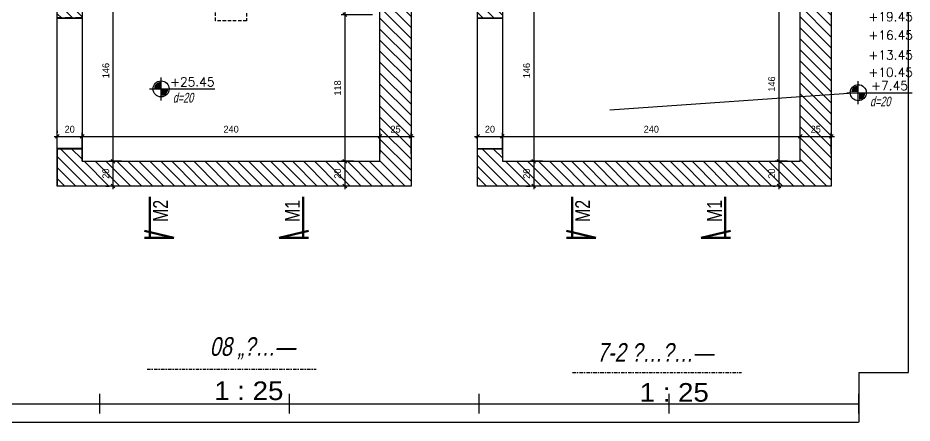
# Model space of a CAD drawing. Header units: inches. Extents: x -5298 to 11252, y 8210 to 22495.
# Drawn here: x 9793 to 10514, y 11463 to 11789 of the extents above; entities that cross this region are included whole.
import ezdxf
from ezdxf.enums import TextEntityAlignment as Align

# ---------------------------------------------------------------- set-up
doc = ezdxf.new("R2010")
doc.units = ezdxf.units.IN
doc.header["$LTSCALE"] = 11
doc.header["$MEASUREMENT"] = 0
for name, pattern in [('DASHDOT2', [0.5, 0.25, -0.125, 0, -0.125]), ('DASHED2', [0.375, 0.25, -0.125]), ('HIDDEN', [0.375, 0.25, -0.125])]:
    doc.linetypes.add(name, pattern=pattern)
doc.layers.get('Defpoints').update_dxf_attribs({"color": 40})
for name, color, linetype in [('BEAM', 3, 'Continuous'), ('D7', 2, 'Continuous'), ('dim', 3, 'Continuous'), ('dim-50-v', 2, 'Continuous'), ('ENG_beton nifsak', 4, 'Continuous'), ('ENG_beton ole', 3, 'DASHED2'), ('ENG_level', 1, 'DASHDOT2'), ('HATCH', 8, 'Continuous'), ('IRON', 1, 'Continuous'), ('otm', 3, 'Continuous'), ('V', 1, 'Continuous'), ('wall', 7, 'Continuous')]:
    doc.layers.add(name, color=color, linetype=linetype)
doc.layers.add('W', color=1, linetype='Continuous', lineweight=50)
doc.styles.add('AA', font='hebtxt', dxfattribs={"width": 0.8, "oblique": 8})
doc.styles.add('AD', font='oron')
doc.styles.add('HEBREW', font='hebtxt-weld.shx', dxfattribs={"width": 0.8, "oblique": 12})
doc.styles.add('HEBTXT', font='hebtxt-weld.shx')
doc.styles.add('ROMANS', font='romans')
doc.styles.get("Standard").update_dxf_attribs({"font": 'arial.ttf'})
doc.dimstyles.new('25', dxfattribs={"dimtxt": 5.5, "dimasz": 3, "dimexe": 3, "dimexo": 6, "dimgap": 3, "dimtad": 1, "dimdec": 0, "dimrnd": 0.5, "dimtxsty": 'HEBTXT', "dimblk1": 'OBLIQUE', "dimblk2": 'OBLIQUE', "dimsah": 1, "dimcen": 1, "dimdle": 2.5, "dimclre": 9, "dimclrt": 3, "dimazin": 3, "dimtfac": 1, "dimtdec": 0, "dimtix": 1, "dimtmove": 2, "dimatfit": 3, "dimldrblk": 'OBLIQUE'})
doc.dimstyles.get("Standard").update_dxf_attribs({"dimtxt": 2.5, "dimasz": 2.5, "dimexe": 1.25, "dimexo": 0.625, "dimtad": 1, "dimtxsty": 'Standard', "dimcen": 2.5, "dimazin": 3, "dimtfac": 1, "dimtmove": 0, "dimatfit": 3})

# ---------------------------------------------------------------- blocks, each defined once
blk = doc.blocks.new('_OBLIQUE')
at = {"color": 0, "linetype": 'ByBlock'}
blk.add_line((-0.5, -0.5), (0.5, 0.5), dxfattribs=at)
blk = doc.blocks.new('*D279')
at = {"layer": 'Defpoints', "color": 0, "linetype": 'Continuous', "transparency": 16777216}
for p in [(10110.04, 11693.52), (10085.04, 11673.52), (10110.04, 11673.52)]:
    blk.add_point(p, dxfattribs=at)
at = {"layer": 'dim-50-v', "color": 0, "linetype": 'Continuous', "lineweight": -2, "transparency": 16777216}
blk.add_line((10082.54, 11693.52), (10112.54, 11693.52), dxfattribs=at)
at = {"layer": 'dim-50-v', "color": 9, "linetype": 'Continuous', "lineweight": -2, "transparency": 16777216}
for p, q in [((10085.04, 11679.52), (10085.04, 11696.52)), ((10110.04, 11679.52), (10110.04, 11696.52))]:
    blk.add_line(p, q, dxfattribs=at)
at = {"layer": 'dim-50-v', "color": 0, "linetype": 'Continuous', "lineweight": -2, "transparency": 16777216, "xscale": 3, "yscale": 3, "zscale": 3, "rotation": 180}
blk.add_blockref('_OBLIQUE', (10085.04, 11693.52), dxfattribs=at)
at = {"layer": 'dim-50-v', "color": 0, "linetype": 'Continuous', "lineweight": -2, "transparency": 16777216, "xscale": 3, "yscale": 3, "zscale": 3}
blk.add_blockref('_OBLIQUE', (10110.04, 11693.52), dxfattribs=at)
at = {"layer": 'dim-50-v', "color": 3, "linetype": 'Continuous', "transparency": 16777216, "insert": (10097.54, 11699.27), "char_height": 5.5, "attachment_point": 5, "style": 'HEBTXT'}
blk.add_mtext('\\A1;25', dxfattribs=at)
blk = doc.blocks.new('*D280')
at = {"layer": 'Defpoints', "color": 0, "linetype": 'Continuous', "transparency": 16777216}
for p in [(10085.04, 11693.52), (9845.04, 11673.52, 0), (10085.04, 11673.52, 0)]:
    blk.add_point(p, dxfattribs=at)
at = {"layer": 'dim-50-v', "color": 0, "linetype": 'Continuous', "lineweight": -2, "transparency": 16777216}
blk.add_line((9842.54, 11693.52), (10087.54, 11693.52), dxfattribs=at)
at = {"layer": 'dim-50-v', "color": 9, "linetype": 'Continuous', "lineweight": -2, "transparency": 16777216}
for p, q in [((9845.04, 11679.52), (9845.04, 11696.52)), ((10085.04, 11679.52), (10085.04, 11696.52))]:
    blk.add_line(p, q, dxfattribs=at)
at = {"layer": 'dim-50-v', "color": 0, "linetype": 'Continuous', "lineweight": -2, "transparency": 16777216, "xscale": 3, "yscale": 3, "zscale": 3, "rotation": 180}
blk.add_blockref('_OBLIQUE', (9845.04, 11693.52), dxfattribs=at)
at = {"layer": 'dim-50-v', "color": 0, "linetype": 'Continuous', "lineweight": -2, "transparency": 16777216, "xscale": 3, "yscale": 3, "zscale": 3}
blk.add_blockref('_OBLIQUE', (10085.04, 11693.52), dxfattribs=at)
at = {"layer": 'dim-50-v', "color": 3, "linetype": 'Continuous', "transparency": 16777216, "insert": (9965.04, 11699.27), "char_height": 5.5, "attachment_point": 5, "style": 'HEBTXT'}
blk.add_mtext('\\A1;240', dxfattribs=at)
blk = doc.blocks.new('*D281')
at = {"layer": 'Defpoints', "color": 0, "linetype": 'Continuous', "transparency": 16777216}
for p in [(9845.04, 11693.52), (9824.99, 11692.09, 0), (9845.04, 11689.97, 0)]:
    blk.add_point(p, dxfattribs=at)
at = {"layer": 'dim-50-v', "color": 0, "linetype": 'Continuous', "lineweight": -2, "transparency": 16777216}
blk.add_line((9822.49, 11693.52), (9847.54, 11693.52), dxfattribs=at)
at = {"layer": 'dim-50-v', "color": 9, "linetype": 'Continuous', "lineweight": -2, "transparency": 16777216}
for p, q in [((9824.99, 11698.09), (9824.99, 11696.52)), ((9845.04, 11695.97), (9845.04, 11696.52))]:
    blk.add_line(p, q, dxfattribs=at)
at = {"layer": 'dim-50-v', "color": 0, "linetype": 'Continuous', "lineweight": -2, "transparency": 16777216, "xscale": 3, "yscale": 3, "zscale": 3, "rotation": 180}
blk.add_blockref('_OBLIQUE', (9824.99, 11693.52), dxfattribs=at)
at = {"layer": 'dim-50-v', "color": 0, "linetype": 'Continuous', "lineweight": -2, "transparency": 16777216, "xscale": 3, "yscale": 3, "zscale": 3}
blk.add_blockref('_OBLIQUE', (9845.04, 11693.52), dxfattribs=at)
at = {"layer": 'dim-50-v', "color": 3, "linetype": 'Continuous', "transparency": 16777216, "insert": (9835.01, 11699.27), "char_height": 5.5, "attachment_point": 5, "style": 'HEBTXT'}
blk.add_mtext('\\A1;20', dxfattribs=at)
blk = doc.blocks.new('*D283')
at = {"layer": 'Defpoints', "color": 0, "linetype": 'Continuous', "transparency": 16777216}
for p in [(10084.99, 11791.52, 0), (10056.65, 11673.52), (10069.57, 11673.52, 0)]:
    blk.add_point(p, dxfattribs=at)
at = {"layer": 'dim-50-v', "color": 9, "linetype": 'Continuous', "lineweight": -2, "transparency": 16777216}
for p, q in [((10078.99, 11791.52), (10053.65, 11791.52)), ((10063.57, 11673.52), (10053.65, 11673.52))]:
    blk.add_line(p, q, dxfattribs=at)
at = {"layer": 'dim-50-v', "color": 0, "linetype": 'Continuous', "lineweight": -2, "transparency": 16777216}
blk.add_line((10056.65, 11794.02), (10056.65, 11671.02), dxfattribs=at)
at = {"layer": 'dim-50-v', "color": 0, "linetype": 'Continuous', "lineweight": -2, "transparency": 16777216, "xscale": 3, "yscale": 3, "zscale": 3}
for p, rotation in [((10056.65, 11791.52), 90), ((10056.65, 11673.52), 270)]:
    blk.add_blockref('_OBLIQUE', p, dxfattribs=dict(at, rotation=rotation))
at = {"layer": 'dim-50-v', "color": 3, "linetype": 'Continuous', "transparency": 16777216, "insert": (10050.9, 11732.52), "char_height": 5.5, "attachment_point": 5, "rotation": 90, "style": 'HEBTXT'}
blk.add_mtext('\\A1;118', dxfattribs=at)
blk = doc.blocks.new('*D285')
at = {"layer": 'Defpoints', "color": 0, "linetype": 'Continuous', "transparency": 16777216}
for p in [(9880.69, 11819.52, 0), (9869.87, 11673.52), (9882.79, 11673.52, 0)]:
    blk.add_point(p, dxfattribs=at)
at = {"layer": 'dim-50-v', "color": 9, "linetype": 'Continuous', "lineweight": -2, "transparency": 16777216}
for p, q in [((9874.69, 11819.52), (9866.87, 11819.52)), ((9876.79, 11673.52), (9866.87, 11673.52))]:
    blk.add_line(p, q, dxfattribs=at)
at = {"layer": 'dim-50-v', "color": 0, "linetype": 'Continuous', "lineweight": -2, "transparency": 16777216}
blk.add_line((9869.87, 11822.02), (9869.87, 11671.02), dxfattribs=at)
at = {"layer": 'dim-50-v', "color": 0, "linetype": 'Continuous', "lineweight": -2, "transparency": 16777216, "xscale": 3, "yscale": 3, "zscale": 3}
for p, rotation in [((9869.87, 11819.52), 90), ((9869.87, 11673.52), 270)]:
    blk.add_blockref('_OBLIQUE', p, dxfattribs=dict(at, rotation=rotation))
at = {"layer": 'dim-50-v', "color": 3, "linetype": 'Continuous', "transparency": 16777216, "insert": (9864.12, 11746.52), "char_height": 5.5, "attachment_point": 5, "rotation": 90, "style": 'HEBTXT'}
blk.add_mtext('\\A1;146', dxfattribs=at)
blk = doc.blocks.new('*D376')
at = {"layer": 'Defpoints', "color": 0, "linetype": 'Continuous', "transparency": 16777216}
for p in [(9882.79, 11673.52, 0), (9869.87, 11653.52), (9870.2, 11653.52)]:
    blk.add_point(p, dxfattribs=at)
at = {"layer": 'dim-50-v', "color": 9, "linetype": 'Continuous', "lineweight": -2, "transparency": 16777216}
for p, q in [((9876.79, 11673.52), (9866.87, 11673.52)), ((9864.2, 11653.52), (9866.87, 11653.52))]:
    blk.add_line(p, q, dxfattribs=at)
at = {"layer": 'dim-50-v', "color": 0, "linetype": 'Continuous', "lineweight": -2, "transparency": 16777216}
blk.add_line((9869.87, 11676.02), (9869.87, 11651.02), dxfattribs=at)
at = {"layer": 'dim-50-v', "color": 0, "linetype": 'Continuous', "lineweight": -2, "transparency": 16777216, "xscale": 3, "yscale": 3, "zscale": 3}
for p, rotation in [((9869.87, 11673.52), 90), ((9869.87, 11653.52), 270)]:
    blk.add_blockref('_OBLIQUE', p, dxfattribs=dict(at, rotation=rotation))
at = {"layer": 'dim-50-v', "color": 3, "linetype": 'Continuous', "transparency": 16777216, "insert": (9864.12, 11663.52), "char_height": 5.5, "attachment_point": 5, "rotation": 90, "style": 'HEBTXT'}
blk.add_mtext('\\A1;20', dxfattribs=at)
blk = doc.blocks.new('*D248')
at = {"layer": 'Defpoints', "color": 0, "linetype": 'Continuous', "transparency": 16777216}
for p in [(10069.57, 11673.52, 0), (10055.97, 11653.52, 0), (10056.65, 11653.52)]:
    blk.add_point(p, dxfattribs=at)
at = {"layer": 'dim-50-v', "color": 9, "linetype": 'Continuous', "lineweight": -2, "transparency": 16777216}
for p, q in [((10063.57, 11673.52), (10053.65, 11673.52)), ((10061.97, 11653.52), (10059.65, 11653.52))]:
    blk.add_line(p, q, dxfattribs=at)
at = {"layer": 'dim-50-v', "color": 0, "linetype": 'Continuous', "lineweight": -2, "transparency": 16777216}
blk.add_line((10056.65, 11676.02), (10056.65, 11651.02), dxfattribs=at)
at = {"layer": 'dim-50-v', "color": 0, "linetype": 'Continuous', "lineweight": -2, "transparency": 16777216, "xscale": 3, "yscale": 3, "zscale": 3}
for p, rotation in [((10056.65, 11673.52), 90), ((10056.65, 11653.52), 270)]:
    blk.add_blockref('_OBLIQUE', p, dxfattribs=dict(at, rotation=rotation))
at = {"layer": 'dim-50-v', "color": 3, "linetype": 'Continuous', "transparency": 16777216, "insert": (10050.9, 11663.52), "char_height": 5.5, "attachment_point": 5, "rotation": 90, "style": 'HEBTXT'}
blk.add_mtext('\\A1;20', dxfattribs=at)
blk = doc.blocks.new('awetry')
at = {"layer": 'BEAM', "color": 2, "linetype": 'Continuous', "elevation": 0}
blk.add_lwpolyline([(8665.28, 11878.44), (8685.27, 11878.44), (8685.27, 11773.14), (8665.28, 11773.14)], close=True, dxfattribs=at)
at = {"layer": 'ENG_beton nifsak', "ltscale": 5}
for p in [(8812.78, 12133.14, 0), (8812.78, 12101.64, 0)]:
    blk.add_line(p, (8812.78, 11909.14, 0), dxfattribs=at)
at = {"layer": 'ENG_beton nifsak', "ltscale": 5, "elevation": 0}
for points in [[(8685.27, 11878.44), (8665.28, 11878.44), (8665.28, 12273.14), (8950.28, 12273.14), (8950.28, 11743.14), (8665.28, 11743.14), (8665.28, 11773.14), (8685.28, 11773.14), (8685.28, 11763.14), (8925.28, 11763.14), (8925.28, 12253.14), (8685.28, 12253.14)], [(8817.78, 11904.14), (8792.78, 11904.14), (8792.78, 12138.14), (8817.78, 12138.14)], [(8812.78, 11909.14), (8797.78, 11909.14), (8797.78, 12133.14), (8812.78, 12133.14)]]:
    blk.add_lwpolyline(points, close=True, dxfattribs=at)
blk = doc.blocks.new('*D678')
at = {"layer": 'Defpoints', "color": 0, "linetype": 'Continuous', "transparency": 16777216}
for p in [(10448.59, 11693.52), (10423.59, 11673.52), (10448.59, 11673.52)]:
    blk.add_point(p, dxfattribs=at)
at = {"layer": 'dim-50-v', "color": 0, "linetype": 'Continuous', "lineweight": -2, "transparency": 16777216}
blk.add_line((10421.09, 11693.52), (10451.09, 11693.52), dxfattribs=at)
at = {"layer": 'dim-50-v', "color": 9, "linetype": 'Continuous', "lineweight": -2, "transparency": 16777216}
for p, q in [((10423.59, 11679.52), (10423.59, 11696.52)), ((10448.59, 11679.52), (10448.59, 11696.52))]:
    blk.add_line(p, q, dxfattribs=at)
at = {"layer": 'dim-50-v', "color": 0, "linetype": 'Continuous', "lineweight": -2, "transparency": 16777216, "xscale": 3, "yscale": 3, "zscale": 3, "rotation": 180}
blk.add_blockref('_OBLIQUE', (10423.59, 11693.52), dxfattribs=at)
at = {"layer": 'dim-50-v', "color": 0, "linetype": 'Continuous', "lineweight": -2, "transparency": 16777216, "xscale": 3, "yscale": 3, "zscale": 3}
blk.add_blockref('_OBLIQUE', (10448.59, 11693.52), dxfattribs=at)
at = {"layer": 'dim-50-v', "color": 3, "linetype": 'Continuous', "transparency": 16777216, "insert": (10436.09, 11699.27), "char_height": 5.5, "attachment_point": 5, "style": 'HEBTXT'}
blk.add_mtext('\\A1;25', dxfattribs=at)
blk = doc.blocks.new('*D679')
at = {"layer": 'Defpoints', "color": 0, "linetype": 'Continuous', "transparency": 16777216}
for p in [(10423.59, 11693.52), (10183.59, 11673.52, 0), (10423.59, 11673.52, 0)]:
    blk.add_point(p, dxfattribs=at)
at = {"layer": 'dim-50-v', "color": 0, "linetype": 'Continuous', "lineweight": -2, "transparency": 16777216}
blk.add_line((10181.09, 11693.52), (10426.09, 11693.52), dxfattribs=at)
at = {"layer": 'dim-50-v', "color": 9, "linetype": 'Continuous', "lineweight": -2, "transparency": 16777216}
for p, q in [((10183.59, 11679.52), (10183.59, 11696.52)), ((10423.59, 11679.52), (10423.59, 11696.52))]:
    blk.add_line(p, q, dxfattribs=at)
at = {"layer": 'dim-50-v', "color": 0, "linetype": 'Continuous', "lineweight": -2, "transparency": 16777216, "xscale": 3, "yscale": 3, "zscale": 3, "rotation": 180}
blk.add_blockref('_OBLIQUE', (10183.59, 11693.52), dxfattribs=at)
at = {"layer": 'dim-50-v', "color": 0, "linetype": 'Continuous', "lineweight": -2, "transparency": 16777216, "xscale": 3, "yscale": 3, "zscale": 3}
blk.add_blockref('_OBLIQUE', (10423.59, 11693.52), dxfattribs=at)
at = {"layer": 'dim-50-v', "color": 3, "linetype": 'Continuous', "transparency": 16777216, "insert": (10303.59, 11699.27), "char_height": 5.5, "attachment_point": 5, "style": 'HEBTXT'}
blk.add_mtext('\\A1;240', dxfattribs=at)
blk = doc.blocks.new('*D680')
at = {"layer": 'Defpoints', "color": 0, "linetype": 'Continuous', "transparency": 16777216}
for p in [(10183.59, 11693.52), (10163.59, 11673.52), (10183.59, 11673.52, 0)]:
    blk.add_point(p, dxfattribs=at)
at = {"layer": 'dim-50-v', "color": 0, "linetype": 'Continuous', "lineweight": -2, "transparency": 16777216}
blk.add_line((10161.09, 11693.52), (10186.09, 11693.52), dxfattribs=at)
at = {"layer": 'dim-50-v', "color": 9, "linetype": 'Continuous', "lineweight": -2, "transparency": 16777216}
for p, q in [((10163.59, 11679.52), (10163.59, 11696.52)), ((10183.59, 11679.52), (10183.59, 11696.52))]:
    blk.add_line(p, q, dxfattribs=at)
at = {"layer": 'dim-50-v', "color": 0, "linetype": 'Continuous', "lineweight": -2, "transparency": 16777216, "xscale": 3, "yscale": 3, "zscale": 3, "rotation": 180}
blk.add_blockref('_OBLIQUE', (10163.59, 11693.52), dxfattribs=at)
at = {"layer": 'dim-50-v', "color": 0, "linetype": 'Continuous', "lineweight": -2, "transparency": 16777216, "xscale": 3, "yscale": 3, "zscale": 3}
blk.add_blockref('_OBLIQUE', (10183.59, 11693.52), dxfattribs=at)
at = {"layer": 'dim-50-v', "color": 3, "linetype": 'Continuous', "transparency": 16777216, "insert": (10173.59, 11699.27), "char_height": 5.5, "attachment_point": 5, "style": 'HEBTXT'}
blk.add_mtext('\\A1;20', dxfattribs=at)
blk = doc.blocks.new('*D683')
at = {"layer": 'Defpoints', "color": 0, "linetype": 'Continuous', "transparency": 16777216}
for p in [(10406.38, 11819.52, 0), (10406.38, 11673.52), (10419.3, 11673.52, 0)]:
    blk.add_point(p, dxfattribs=at)
at = {"layer": 'dim-50-v', "color": 0, "linetype": 'Continuous', "lineweight": -2, "transparency": 16777216}
blk.add_line((10406.38, 11822.02), (10406.38, 11671.02), dxfattribs=at)
at = {"layer": 'dim-50-v', "color": 9, "linetype": 'Continuous', "lineweight": -2, "transparency": 16777216}
for p, q in [((10412.38, 11819.52), (10409.38, 11819.52)), ((10413.3, 11673.52), (10403.38, 11673.52))]:
    blk.add_line(p, q, dxfattribs=at)
at = {"layer": 'dim-50-v', "color": 0, "linetype": 'Continuous', "lineweight": -2, "transparency": 16777216, "xscale": 3, "yscale": 3, "zscale": 3}
for p, rotation in [((10406.38, 11819.52), 90), ((10406.38, 11673.52), 270)]:
    blk.add_blockref('_OBLIQUE', p, dxfattribs=dict(at, rotation=rotation))
at = {"layer": 'dim-50-v', "color": 3, "linetype": 'Continuous', "transparency": 16777216, "insert": (10400.63, 11735.67), "char_height": 5.5, "attachment_point": 5, "rotation": 90, "style": 'HEBTXT'}
blk.add_mtext('\\A1;146', dxfattribs=at)
blk = doc.blocks.new('*D686')
at = {"layer": 'Defpoints', "color": 0, "linetype": 'Continuous', "transparency": 16777216}
for p in [(10208.88, 11819.52, 0), (10208.88, 11673.52), (10221.8, 11673.52, 0)]:
    blk.add_point(p, dxfattribs=at)
at = {"layer": 'dim-50-v', "color": 0, "linetype": 'Continuous', "lineweight": -2, "transparency": 16777216}
blk.add_line((10208.88, 11822.02), (10208.88, 11671.02), dxfattribs=at)
at = {"layer": 'dim-50-v', "color": 9, "linetype": 'Continuous', "lineweight": -2, "transparency": 16777216}
for p, q in [((10214.88, 11819.52), (10211.88, 11819.52)), ((10215.8, 11673.52), (10205.88, 11673.52))]:
    blk.add_line(p, q, dxfattribs=at)
at = {"layer": 'dim-50-v', "color": 0, "linetype": 'Continuous', "lineweight": -2, "transparency": 16777216, "xscale": 3, "yscale": 3, "zscale": 3}
for p, rotation in [((10208.88, 11819.52), 90), ((10208.88, 11673.52), 270)]:
    blk.add_blockref('_OBLIQUE', p, dxfattribs=dict(at, rotation=rotation))
at = {"layer": 'dim-50-v', "color": 3, "linetype": 'Continuous', "transparency": 16777216, "insert": (10203.13, 11746.52), "char_height": 5.5, "attachment_point": 5, "rotation": 90, "style": 'HEBTXT'}
blk.add_mtext('\\A1;146', dxfattribs=at)
blk = doc.blocks.new('*D692')
at = {"layer": 'Defpoints', "color": 0, "linetype": 'Continuous', "transparency": 16777216}
for p in [(10221.8, 11673.52, 0), (10208.88, 11653.52), (10208.88, 11653.52)]:
    blk.add_point(p, dxfattribs=at)
at = {"layer": 'dim-50-v', "color": 9, "linetype": 'Continuous', "lineweight": -2, "transparency": 16777216}
for p, q in [((10215.8, 11673.52), (10205.88, 11673.52)), ((10202.88, 11653.52), (10205.88, 11653.52))]:
    blk.add_line(p, q, dxfattribs=at)
at = {"layer": 'dim-50-v', "color": 0, "linetype": 'Continuous', "lineweight": -2, "transparency": 16777216}
blk.add_line((10208.88, 11676.02), (10208.88, 11651.02), dxfattribs=at)
at = {"layer": 'dim-50-v', "color": 0, "linetype": 'Continuous', "lineweight": -2, "transparency": 16777216, "xscale": 3, "yscale": 3, "zscale": 3}
for p, rotation in [((10208.88, 11673.52), 90), ((10208.88, 11653.52), 270)]:
    blk.add_blockref('_OBLIQUE', p, dxfattribs=dict(at, rotation=rotation))
at = {"layer": 'dim-50-v', "color": 3, "linetype": 'Continuous', "transparency": 16777216, "insert": (10203.13, 11663.52), "char_height": 5.5, "attachment_point": 5, "rotation": 90, "style": 'HEBTXT'}
blk.add_mtext('\\A1;20', dxfattribs=at)
blk = doc.blocks.new('*D694')
at = {"layer": 'Defpoints', "color": 0, "linetype": 'Continuous', "transparency": 16777216}
for p in [(10419.3, 11673.52, 0), (10406.38, 11653.52), (10407.5, 11653.52, 0)]:
    blk.add_point(p, dxfattribs=at)
at = {"layer": 'dim-50-v', "color": 9, "linetype": 'Continuous', "lineweight": -2, "transparency": 16777216}
for p, q in [((10413.3, 11673.52), (10403.38, 11673.52)), ((10401.5, 11653.52), (10403.38, 11653.52))]:
    blk.add_line(p, q, dxfattribs=at)
at = {"layer": 'dim-50-v', "color": 0, "linetype": 'Continuous', "lineweight": -2, "transparency": 16777216}
blk.add_line((10406.38, 11676.02), (10406.38, 11651.02), dxfattribs=at)
at = {"layer": 'dim-50-v', "color": 0, "linetype": 'Continuous', "lineweight": -2, "transparency": 16777216, "xscale": 3, "yscale": 3, "zscale": 3}
for p, rotation in [((10406.38, 11673.52), 90), ((10406.38, 11653.52), 270)]:
    blk.add_blockref('_OBLIQUE', p, dxfattribs=dict(at, rotation=rotation))
at = {"layer": 'dim-50-v', "color": 3, "linetype": 'Continuous', "transparency": 16777216, "insert": (10400.63, 11663.52), "char_height": 5.5, "attachment_point": 5, "rotation": 90, "style": 'HEBTXT'}
blk.add_mtext('\\A1;20', dxfattribs=at)
blk = doc.blocks.new('PL')
at = {"linetype": 'ByBlock'}
for p, q in [((0, -0.258), (0, 0.258)), ((-0.258, 0), (1.204, 0))]:
    blk.add_line(p, q, dxfattribs=at)
at = {"color": 4, "const_width": 0.14}
for points in [[(-0.014, 0.084, 0.414214), (-0.084, 0.014, 1)], [(0.014, -0.084, 0.414214), (0.084, -0.014, 1)]]:
    blk.add_lwpolyline(points, format="xyb", dxfattribs=at)
at = {"linetype": 'ByBlock'}
blk.add_circle((0, 0), 0.179, dxfattribs=at)
at = {"style": 'ROMANS'}
blk.add_attdef('LEVEL', text='', height=0.2, dxfattribs=at).set_placement((0.698, 0.157), align=Align.MIDDLE)
blk = doc.blocks.new('_CLOSEDFILLED')
at = {"color": 0, "linetype": 'BYBLOCK'}
blk.add_solid([(-1, 0.2), (0, 0), (-1, -0.2)], dxfattribs=at)
blk = doc.blocks.new('*D1')
at = {"color": 2}
for p, q in [((6496.31, 11503.27), (6496.31, 11463.27)), ((10470.73, 11503.27), (10470.73, 11463.27)), ((6496.56, 11463.27), (8480.02, 11463.27)), ((8487.02, 11463.27), (10470.48, 11463.27))]:
    blk.add_line(p, q, dxfattribs=at)
at = {"layer": 'Defpoints'}
for p in [(6496.31, 11503.27), (10470.73, 11503.27), (6496.31, 11463.27)]:
    blk.add_point(p, dxfattribs=at)
at = {"layer": 'DIM', "color": 2, "xscale": 0.25, "yscale": 0.25, "rotation": 180}
blk.add_blockref('_CLOSEDFILLED', (6496.31, 11463.27), dxfattribs=at)
at = {"layer": 'DIM', "color": 2, "xscale": 0.25, "yscale": 0.25}
blk.add_blockref('_CLOSEDFILLED', (10470.73, 11463.27), dxfattribs=at)
at = {"layer": 'DIM', "color": 0, "insert": (8483.52, 11463.27), "char_height": 1, "attachment_point": 5}
blk.add_mtext('3974,42', dxfattribs=at)
blk = doc.blocks.new('*D4')
at = {"color": 2}
for p, q in [((10470.73, 17785.2), (10510.73, 17785.2)), ((10510.73, 14647.73), (10510.73, 17784.95)), ((10510.73, 11503.52), (10510.73, 14640.73)), ((10470.73, 11503.27), (10510.73, 11503.27))]:
    blk.add_line(p, q, dxfattribs=at)
at = {"layer": 'Defpoints'}
for p in [(10470.73, 17785.2), (10470.73, 11503.27), (10510.73, 11503.27)]:
    blk.add_point(p, dxfattribs=at)
at = {"layer": 'DIM', "color": 2, "xscale": 0.25, "yscale": 0.25}
for p, rotation in [((10510.73, 17785.2), 90), ((10510.73, 11503.27), 270)]:
    blk.add_blockref('_CLOSEDFILLED', p, dxfattribs=dict(at, rotation=rotation))
at = {"layer": 'DIM', "color": 0, "insert": (10510.73, 14644.23), "char_height": 1, "attachment_point": 5, "rotation": 90}
blk.add_mtext('6281,93', dxfattribs=at)

msp = doc.modelspace()

# ---------------------------------------------------------------- hatches: boundary and pattern name
at = {"layer": 'HATCH', "linetype": 'Continuous', "transparency": 33554687}
h = msp.add_hatch(dxfattribs=at)
h.set_pattern_fill('ANSI31', color=256, scale=50, angle=270)
h.set_pattern_definition([(315, (1515.685, 691.535), (4.4194174, 4.4194174), [])])
h.paths.add_polyline_path([(9824.988, 11653.519), (10109.988, 11653.519), (10109.988, 12183.519), (9824.988, 12183.519), (9824.988, 11788.902), (9845.04, 11788.902), (9844.988, 12163.519), (10084.988, 12163.519), (10084.988, 11673.519), (9844.988, 11673.519), (9845.04, 11683.904), (9824.988, 11683.904)])
h.paths.add_polyline_path([(9864.778, 11628.859), (9864.778, 11640.513), (9856.528, 11640.513), (9856.528, 11628.859)], flags=9)
h = msp.add_hatch(dxfattribs=at)
h.set_pattern_fill('ANSI31', color=256, scale=50, angle=270)
h.set_pattern_definition([(315, (1263.04, 727.001), (4.4194174, 4.4194174), [])])
h.paths.add_polyline_path([(10423.586, 11673.519), (10183.586, 11673.519), (10183.586, 11683.519), (10163.586, 11683.519), (10163.586, 11653.519), (10448.586, 11653.519), (10448.586, 12183.519), (10163.586, 12183.519), (10163.586, 11788.819), (10183.581, 11788.819), (10183.586, 12163.519), (10423.586, 12163.519)])
h.paths.add_polyline_path([(10362.54, 11664.325), (10362.54, 11675.979), (10354.29, 11675.979), (10354.29, 11664.325)], flags=24)

# ---------------------------------------------------------------- linework, layer by layer
at = {"layer": 'BEAM', "color": 2, "linetype": 'Continuous', "elevation": 0}
for points in [[(9824.988, 11788.902), (9845.04, 11788.902), (9845.04, 11683.904), (9824.988, 11683.904)], [(10163.59, 11788.819), (10183.586, 11788.819), (10183.586, 11683.519), (10163.59, 11683.519)]]:
    msp.add_lwpolyline(points, close=True, dxfattribs=at)
msp.add_lwpolyline([(10470.364, 11728.714), (10270.132, 11714.586)], dxfattribs=at)
at = {"layer": 'ENG_beton ole', "linetype": 'Continuous', "ltscale": 5}
for p, q in [((9824.988, 11683.904, 0), (9824.988, 11653.519, 0)), ((9845.04, 11683.904, 0), (9824.988, 11683.904, 0)), ((9844.988, 11673.519, 0), (9845.04, 11683.904, 0))]:
    msp.add_line(p, q, dxfattribs=at)
at = {"layer": 'ENG_beton ole', "ltscale": 2, "elevation": 0}
msp.add_lwpolyline([(9845.04, 11788.902), (9824.988, 11788.902), (9824.988, 12183.519), (10109.988, 12183.519), (10109.988, 11653.519), (9824.988, 11653.519), (9824.988, 11683.904), (9845.04, 11683.904), (9844.988, 11673.519), (10084.988, 11673.519), (10084.988, 12163.519), (9844.988, 12163.519)], close=True, dxfattribs=at)
at = {"layer": 'ENG_beton ole', "linetype": 'Continuous', "ltscale": 2, "elevation": 0}
msp.add_lwpolyline([(10183.581, 11788.819), (10163.586, 11788.819), (10163.586, 12183.519), (10448.586, 12183.519), (10448.586, 11653.519), (10163.586, 11653.519), (10163.586, 11683.519), (10183.586, 11683.519), (10183.586, 11673.519), (10423.586, 11673.519), (10423.586, 12163.519), (10183.586, 12163.519)], close=True, dxfattribs=at)
at = {"layer": 'ENG_level', "color": 1}
for p, q in [((9897.351, 11505.976, 0), (10033.612, 11505.976, 0)), ((10240.082, 11503.269, 0), (10376.343, 11503.269, 0))]:
    msp.add_line(p, q, dxfattribs=at)
at = {"layer": 'IRON', "color": 1}
for p, q in [((9859.282, 11470.269), (9859.282, 11486.269)), ((10012.144, 11470.269), (10012.144, 11486.269)), ((10165.006, 11470.269), (10165.006, 11486.269)), ((10317.868, 11470.269), (10317.868, 11486.269)), ((10470.731, 11470.269), (10470.731, 11486.269)), ((6496.312, 11478.269), (10470.731, 11478.269))]:
    msp.add_line(p, q, dxfattribs=at)
at = {"layer": 'V', "linetype": 'HIDDEN', "elevation": 0}
msp.add_lwpolyline([(9977.488, 11786.519), (9952.488, 11786.519), (9952.488, 12048.519), (9977.488, 12048.519)], close=True, dxfattribs=at)
at = {"layer": 'W'}
for p, q in [((9899.607, 11644.757, 0), (9899.607, 11611.87, 0)), ((10022.97, 11644.757, 0), (10022.97, 11611.87, 0)), ((10239.712, 11644.755, 0), (10239.712, 11611.868, 0)), ((10363.075, 11644.755, 0), (10363.075, 11611.868, 0)), ((9918.911, 11611.87, 0), (9895.239, 11617.463, 0)), ((10003.667, 11611.87, 0), (10027.338, 11617.463, 0)), ((10259.015, 11611.868, 0), (10235.344, 11617.461, 0)), ((10343.772, 11611.868, 0), (10367.443, 11617.461, 0)), ((9895.239, 11611.87, 0), (9918.911, 11611.87, 0)), ((10027.338, 11611.87, 0), (10003.667, 11611.87, 0)), ((10235.344, 11611.868, 0), (10259.015, 11611.868, 0)), ((10367.443, 11611.868, 0), (10343.772, 11611.868, 0))]:
    msp.add_line(p, q, dxfattribs=at)
at = {"layer": 'wall'}
msp.add_line((10183.59, 11683.519, 0), (10183.59, 11673.519, 0), dxfattribs=at)

# ---------------------------------------------------------------- block references
at = {"layer": 'BEAM', "linetype": 'Continuous'}
msp.add_blockref('awetry', (1159.706, -89.618, 0), dxfattribs=at)
at = {"layer": 'D7', "xscale": 36, "yscale": 36, "zscale": 36}
for p, values in [((9908.631, 11731.749, 0), {'LEVEL': '+25.45'}), ((10470.364, 11728.714, 0), {'LEVEL': '+7.45'})]:
    msp.add_blockref('PL', p, dxfattribs=at).add_auto_attribs(values)

# ---------------------------------------------------------------- texts
at = {"layer": 'D7', "style": 'AA', "oblique": 12, "width": 0.7}
for p in [(9918.164, 11720.777, 0), (10479.897, 11717.742, 0)]:
    msp.add_text('d=20', height=7.8, dxfattribs=at).set_placement(p)
at = {"layer": 'ENG_level', "style": 'HEBREW', "oblique": 12, "width": 0.8}
for s, p in [('08 „\x8e…—', (10016.502, 11516.806, 0)), ('7-2 %%154…%%142…—', (10353.391, 11512.043, -0.001))]:
    msp.add_text(s, height=15, dxfattribs=at).set_placement(p, align=Align.RIGHT)
at = {"layer": 'ENG_level', "color": 1, "style": 'HEBTXT', "width": 1.11}
for p in [(9979.316, 11488.67, 0), (10322.048, 11487.358, 0)]:
    msp.add_text('1 : 25', height=15, rotation=359.999999, dxfattribs=at).set_placement(p, align=Align.MIDDLE)
at = {"layer": 'otm', "color": 1, "style": 'ROMANS'}
for s, p in [('+19.45', (10478.511, 11786.321, 0.001)), ('+16.45', (10478.511, 11771.482, 0.001)), ('+13.45', (10478.511, 11755.427, 0.001)), ('+10.45', (10478.511, 11741.561, 0.001))]:
    msp.add_text(s, height=7.2, dxfattribs=at).set_placement(p)
at = {"layer": 'W', "style": 'AD', "width": 0.8}
for s, p in [('M2', (9914.151, 11624.639, 0)), ('M1', (10020.38, 11624.639, 0)), ('M2', (10254.255, 11624.637, 0)), ('M1', (10360.484, 11624.637, 0))]:
    msp.add_text(s, height=11.9529, rotation=90, dxfattribs=at).set_placement(p)

# ---------------------------------------------------------------- dimensions: what is measured, and where the dimension line sits
at = {"layer": 'DIM', "color": 2}
dim = msp.add_linear_dim(base=(10510.731, 11503.269), p1=(10470.731, 11503.269), p2=(10470.731, 17785.198), angle=90, dimstyle='Standard', dxfattribs=at)
dim.commit()
dim.dimension.update_dxf_attribs({"geometry": '*D4', "text_midpoint": (10510.731, 14644.234)})
dim = msp.add_linear_dim(base=(6496.312, 11463.269), p1=(6496.312, 11503.269), p2=(10470.731, 11503.269), dimstyle='Standard', dxfattribs=at)
dim.commit()
dim.dimension.update_dxf_attribs({"geometry": '*D1', "text_midpoint": (8483.521, 11463.269)})
at = {"layer": 'dim-50-v', "linetype": 'Continuous'}
for base, p1, p2, angle, picture, middle in [((9869.865, 11673.521, 0), (9880.685, 11819.519, 0), (9882.786, 11673.521, 0), 90, '*D285', (9864.115, 11746.52, 0)), ((10208.875, 11673.521, 0), (10208.875, 11819.519, 0), (10221.796, 11673.521, 0), 90, '*D686', (10203.125, 11746.52, 0)), ((10056.651, 11673.521, 0), (10084.988, 11791.519, 0), (10069.572, 11673.521, 0), 90, '*D283', (10050.901, 11732.52, 0)), ((9845.04, 11693.519, 0), (9824.988, 11692.092, 0), (9845.04, 11689.973, 0), 180, '*D281', (9835.014, 11699.269, 0)), ((10085.04, 11693.519, 0), (9845.04, 11673.521, 0), (10085.04, 11673.519, 0), 180, '*D280', (9965.04, 11699.269, 0)), ((10110.04, 11693.519, 0), (10085.04, 11673.519, 0), (10110.04, 11673.519, 0), 180, '*D279', (10097.54, 11699.269, 0)), ((10183.586, 11693.519, 0), (10163.586, 11673.519, 0), (10183.586, 11673.521, 0), 180, '*D680', (10173.586, 11699.269, 0)), ((10423.586, 11693.519, 0), (10183.586, 11673.521, 0), (10423.586, 11673.519, 0), 180, '*D679', (10303.586, 11699.269, 0)), ((10448.586, 11693.519, 0), (10423.586, 11673.519, 0), (10448.586, 11673.519, 0), 180, '*D678', (10436.086, 11699.269, 0)), ((9869.865, 11653.519, 0), (9882.786, 11673.521, 0), (9870.195, 11653.519, 0), 90, '*D376', (9864.115, 11663.52, 0)), ((10056.651, 11653.519, 0), (10069.572, 11673.521, 0), (10055.966, 11653.519, 0), 90, '*D248', (10050.901, 11663.52, 0)), ((10208.875, 11653.519, 0), (10221.796, 11673.521, 0), (10208.877, 11653.519, 0), 90, '*D692', (10203.125, 11663.52, 0)), ((10406.375, 11653.519, 0), (10419.296, 11673.521, 0), (10407.504, 11653.519, 0), 90, '*D694', (10400.625, 11663.52, 0))]:
    dim = msp.add_linear_dim(base=base, p1=p1, p2=p2, angle=angle, dimstyle='25', dxfattribs=at)
    dim.commit()
    dim.dimension.update_dxf_attribs({"geometry": picture, "text_midpoint": middle})
dim = msp.add_linear_dim(base=(10406.375, 11673.521, 0), p1=(10406.375, 11819.519, 0), p2=(10419.296, 11673.521, 0), angle=90, dimstyle='25', dxfattribs=at)
dim.commit()
dim.dimension.update_dxf_attribs({"geometry": '*D683', "text_midpoint": (10400.625, 11735.666, 0), "dimtype": 160})

doc.saveas('drawing.dxf')
